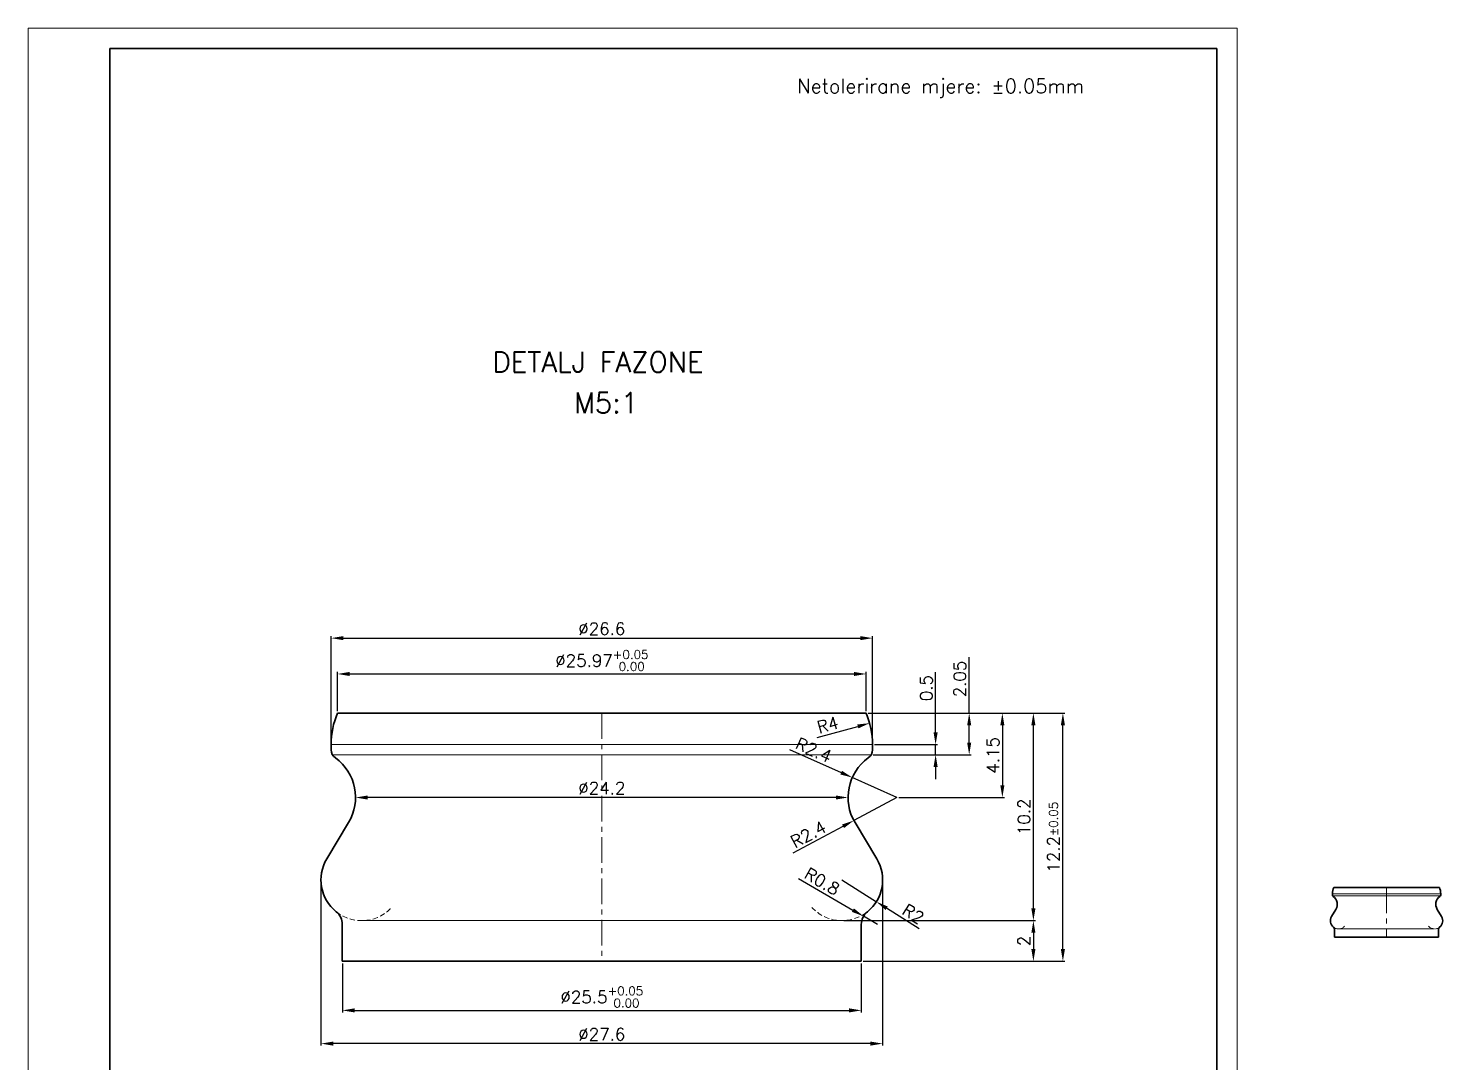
# Model space of a CAD drawing. Extents: x 678 to 1025, y 7 to 427.
# Drawn here: x 677.7 to 1025.2, y 172.6 to 426.8 of the extents above; entities that cross this region are included whole.
import ezdxf

# ---------------------------------------------------------------- set-up
doc = ezdxf.new("R2010")
doc.units = 0
doc.header["$LTSCALE"] = 0.2
doc.linetypes.add('CENTER', pattern=[50.8, 31.75, -6.35, 6.35, -6.35])
doc.linetypes.add('HIDDEN', pattern=[9.525, 6.35, -3.175])
doc.layers.get('0').update_dxf_attribs({"linetype": 'CONTINUOUS', "lineweight": 15})
doc.layers.get('DEFPOINTS').update_dxf_attribs({"linetype": 'CONTINUOUS'})
for name, color, linetype, lineweight in [('1', 1, 'CENTER', 15), ('2', 2, 'HIDDEN', 15), ('3', 3, 'CONTINUOUS', 35), ('8', 250, 'CONTINUOUS', 15)]:
    doc.layers.add(name, color=color, linetype=linetype, lineweight=lineweight)
doc.styles.add('ROMANS', font='romans.shx')
doc.dimstyles.new('MD1', dxfattribs={"dimtxt": 3, "dimasz": 3, "dimexe": 0.5, "dimexo": 0.5, "dimgap": 0.8, "dimtad": 1, "dimlfac": 0.2, "dimzin": 9, "dimdsep": 46, "dimtxsty": 'ROMANS', "dimcen": 1, "dimclrt": 256, "dimadec": 1, "dimazin": 2, "dimtfac": 1, "dimtmove": 0, "dimatfit": 3, "dimfxl": 1, "dimtolj": 1, "dimtzin": 0, "dimarcsym": 0})
doc.dimstyles.new('MD1$4', dxfattribs={"dimtxt": 3, "dimasz": 3, "dimexe": 0.5, "dimexo": 0.5, "dimgap": 0.8, "dimtad": 1, "dimlfac": 0.2, "dimzin": 9, "dimdsep": 46, "dimtxsty": 'ROMANS', "dimcen": 1, "dimclrt": 256, "dimadec": 1, "dimazin": 2, "dimtfac": 1, "dimtmove": 0, "dimatfit": 3, "dimfxl": 1, "dimtolj": 1, "dimtzin": 0, "dimarcsym": 0})

# ---------------------------------------------------------------- blocks, each defined once
blk = doc.blocks.new('*D2')
at = {"color": 0, "lineweight": -2, "transparency": 16777216}
for p, q in [((878.13, 207.49), (925.16, 207.49)), ((924.66, 204.49), (924.66, 200.49)), ((882.88, 197.49), (925.16, 197.49))]:
    blk.add_line(p, q, dxfattribs=at)
at = {"color": 0, "transparency": 16777216}
for points in [[(924.16, 204.49), (925.16, 204.49), (924.66, 207.49)], [(924.16, 200.49), (925.16, 200.49), (924.66, 197.49)]]:
    blk.add_solid(points, dxfattribs=at)
at = {"layer": 'DEFPOINTS', "color": 0, "transparency": 16777216}
for p in [(877.63, 207.49), (882.38, 197.49), (924.66, 197.49)]:
    blk.add_point(p, dxfattribs=at)
at = {"transparency": 16777216, "insert": (922.36, 202.49), "char_height": 3, "attachment_point": 5, "rotation": 90, "style": 'ROMANS'}
blk.add_mtext('\\A1;2', dxfattribs=at)
blk = doc.blocks.new('*D3')
at = {"color": 0, "lineweight": -2, "transparency": 16777216}
for p, q in [((884.06, 258.49), (925.16, 258.49)), ((924.66, 210.49), (924.66, 255.49)), ((878.13, 207.49), (925.16, 207.49))]:
    blk.add_line(p, q, dxfattribs=at)
at = {"color": 0, "transparency": 16777216}
for points in [[(924.16, 255.49), (925.16, 255.49), (924.66, 258.49)], [(924.16, 210.49), (925.16, 210.49), (924.66, 207.49)]]:
    blk.add_solid(points, dxfattribs=at)
at = {"layer": 'DEFPOINTS', "color": 0, "transparency": 16777216}
for p in [(883.56, 258.49), (924.66, 258.49), (877.63, 207.49)]:
    blk.add_point(p, dxfattribs=at)
at = {"transparency": 16777216, "insert": (922.36, 232.99), "char_height": 3, "attachment_point": 5, "rotation": 90, "style": 'ROMANS'}
blk.add_mtext('\\A1;10.2', dxfattribs=at)
blk = doc.blocks.new('*D4')
at = {"color": 0, "lineweight": -2, "transparency": 16777216}
for p, q in [((884.06, 258.49), (932.41, 258.49)), ((931.91, 200.49), (931.91, 255.49)), ((882.88, 197.49), (932.41, 197.49))]:
    blk.add_line(p, q, dxfattribs=at)
at = {"color": 0, "transparency": 16777216}
for points in [[(931.41, 255.49), (932.41, 255.49), (931.91, 258.49)], [(931.41, 200.49), (932.41, 200.49), (931.91, 197.49)]]:
    blk.add_solid(points, dxfattribs=at)
at = {"layer": 'DEFPOINTS', "color": 0, "transparency": 16777216}
for p in [(883.56, 258.49), (931.91, 258.49), (882.38, 197.49)]:
    blk.add_point(p, dxfattribs=at)
at = {"transparency": 16777216, "insert": (929.61, 227.99), "char_height": 3, "attachment_point": 5, "rotation": 90, "style": 'ROMANS'}
blk.add_mtext('\\A1;12.2{}{\\H0.71x;\\C3;%%p0.05}', dxfattribs=at)
blk = doc.blocks.new('*D5')
at = {"color": 0, "lineweight": -2, "transparency": 16777216}
for p, q in [((754.88, 196.99), (754.88, 184.93)), ((882.38, 196.99), (882.38, 184.93)), ((757.88, 185.43), (879.38, 185.43))]:
    blk.add_line(p, q, dxfattribs=at)
at = {"color": 0, "transparency": 16777216}
for points in [[(757.88, 185.93), (757.88, 184.93), (754.88, 185.43)], [(879.38, 185.93), (879.38, 184.93), (882.38, 185.43)]]:
    blk.add_solid(points, dxfattribs=at)
at = {"layer": 'DEFPOINTS', "color": 0, "transparency": 16777216}
for p in [(754.88, 197.49), (882.38, 197.49), (882.38, 185.43)]:
    blk.add_point(p, dxfattribs=at)
at = {"transparency": 16777216, "insert": (818.63, 188.72), "char_height": 3, "attachment_point": 5, "style": 'ROMANS'}
blk.add_mtext('\\A1;%%c25.5{}{\\H0.71x;\\C3;\\S+0.05^  0.00;}', dxfattribs=at)
blk = doc.blocks.new('*D6')
at = {"color": 0, "lineweight": -2, "transparency": 16777216}
for p, q in [((749.63, 216.99), (749.63, 176.77)), ((887.63, 216.99), (887.63, 176.77)), ((884.63, 177.27), (752.63, 177.27))]:
    blk.add_line(p, q, dxfattribs=at)
at = {"color": 0, "transparency": 16777216}
for points in [[(752.63, 177.77), (752.63, 176.77), (749.63, 177.27)], [(884.63, 177.77), (884.63, 176.77), (887.63, 177.27)]]:
    blk.add_solid(points, dxfattribs=at)
at = {"layer": 'DEFPOINTS', "color": 0, "transparency": 16777216}
for p in [(749.63, 217.49), (887.63, 217.49), (749.63, 177.27)]:
    blk.add_point(p, dxfattribs=at)
at = {"transparency": 16777216, "insert": (818.63, 179.57), "char_height": 3, "attachment_point": 5, "style": 'ROMANS'}
blk.add_mtext('\\A1;%%c27.6', dxfattribs=at)
blk = doc.blocks.new('*D7')
at = {"color": 0, "lineweight": -2, "transparency": 16777216}
for p, q in [((752.13, 251.24), (752.13, 277.4)), ((755.13, 276.9), (882.13, 276.9)), ((885.13, 251.24), (885.13, 277.4))]:
    blk.add_line(p, q, dxfattribs=at)
at = {"color": 0, "transparency": 16777216}
for points in [[(755.13, 277.4), (755.13, 276.4), (752.13, 276.9)], [(882.13, 277.4), (882.13, 276.4), (885.13, 276.9)]]:
    blk.add_solid(points, dxfattribs=at)
at = {"layer": 'DEFPOINTS', "color": 0, "transparency": 16777216}
for p in [(885.13, 276.9), (752.13, 250.74), (885.13, 250.74)]:
    blk.add_point(p, dxfattribs=at)
at = {"transparency": 16777216, "insert": (818.63, 279.2), "char_height": 3, "attachment_point": 5, "style": 'ROMANS'}
blk.add_mtext('\\A1;%%c26.6', dxfattribs=at)
blk = doc.blocks.new('*D8')
at = {"color": 0, "lineweight": -2, "transparency": 16777216}
for p, q in [((753.69, 258.99), (753.69, 268.6)), ((756.69, 268.1), (880.56, 268.1)), ((883.56, 258.99), (883.56, 268.6))]:
    blk.add_line(p, q, dxfattribs=at)
at = {"color": 0, "transparency": 16777216}
for points in [[(756.69, 268.6), (756.69, 267.6), (753.69, 268.1)], [(880.56, 268.6), (880.56, 267.6), (883.56, 268.1)]]:
    blk.add_solid(points, dxfattribs=at)
at = {"layer": 'DEFPOINTS', "color": 0, "transparency": 16777216}
for p in [(883.56, 268.1), (753.69, 258.49), (883.56, 258.49)]:
    blk.add_point(p, dxfattribs=at)
at = {"transparency": 16777216, "insert": (818.63, 271.39), "char_height": 3, "attachment_point": 5, "style": 'ROMANS'}
blk.add_mtext('\\A1;%%c25.97{}{\\H0.71x;\\C3;\\S+0.05^  0.00;}', dxfattribs=at)
blk = doc.blocks.new('*D9')
at = {"color": 0, "lineweight": -2, "transparency": 16777216}
blk.add_line((876.13, 237.74), (761.13, 237.74), dxfattribs=at)
at = {"color": 0, "transparency": 16777216}
for points in [[(761.13, 238.24), (761.13, 237.24), (758.13, 237.74)], [(876.13, 238.24), (876.13, 237.24), (879.13, 237.74)]]:
    blk.add_solid(points, dxfattribs=at)
at = {"layer": 'DEFPOINTS', "color": 0, "transparency": 16777216}
for p in [(758.13, 237.74), (758.13, 237.74), (879.13, 237.74)]:
    blk.add_point(p, dxfattribs=at)
at = {"transparency": 16777216, "insert": (818.63, 240.04), "char_height": 3, "attachment_point": 5, "style": 'ROMANS'}
blk.add_mtext('\\A1;%%c24.2', dxfattribs=at)
blk = doc.blocks.new('*D10')
at = {"color": 0, "lineweight": -2, "transparency": 16777216}
for p, q in [((908.89, 258.49), (908.89, 272.23)), ((884.06, 258.49), (909.39, 258.49)), ((908.89, 251.24), (908.89, 255.49)), ((885.29, 248.24), (909.39, 248.24))]:
    blk.add_line(p, q, dxfattribs=at)
at = {"color": 0, "transparency": 16777216}
for points in [[(908.39, 255.49), (909.39, 255.49), (908.89, 258.49)], [(908.39, 251.24), (909.39, 251.24), (908.89, 248.24)]]:
    blk.add_solid(points, dxfattribs=at)
at = {"layer": 'DEFPOINTS', "color": 0, "transparency": 16777216}
for p in [(883.56, 258.49), (884.79, 248.24), (908.89, 248.24)]:
    blk.add_point(p, dxfattribs=at)
at = {"transparency": 16777216, "insert": (906.59, 266.86), "char_height": 3, "attachment_point": 5, "rotation": 90, "style": 'ROMANS'}
blk.add_mtext('\\A1;2.05', dxfattribs=at)
blk = doc.blocks.new('*D11')
at = {"color": 0, "lineweight": -2, "transparency": 16777216}
for p, q in [((900.64, 253.74), (900.64, 268.57)), ((885.63, 250.74), (901.14, 250.74)), ((900.64, 248.24), (900.64, 250.74)), ((885.29, 248.24), (901.14, 248.24)), ((900.64, 245.24), (900.64, 242.24))]:
    blk.add_line(p, q, dxfattribs=at)
at = {"color": 0, "transparency": 16777216}
for points in [[(900.14, 253.74), (901.14, 253.74), (900.64, 250.74)], [(900.14, 245.24), (901.14, 245.24), (900.64, 248.24)]]:
    blk.add_solid(points, dxfattribs=at)
at = {"layer": 'DEFPOINTS', "color": 0, "transparency": 16777216}
for p in [(885.13, 250.74), (884.79, 248.24), (900.64, 248.24)]:
    blk.add_point(p, dxfattribs=at)
at = {"transparency": 16777216, "insert": (898.34, 264.62), "char_height": 3, "attachment_point": 5, "rotation": 90, "style": 'ROMANS'}
blk.add_mtext('\\A1;0.5', dxfattribs=at)
blk = doc.blocks.new('*D12')
at = {"color": 0, "lineweight": -2, "transparency": 16777216}
for p, q in [((884.06, 258.49), (917.54, 258.49)), ((917.04, 255.49), (917.04, 240.74)), ((891.63, 237.74), (917.54, 237.74))]:
    blk.add_line(p, q, dxfattribs=at)
at = {"color": 0, "transparency": 16777216}
for points in [[(916.54, 255.49), (917.54, 255.49), (917.04, 258.49)], [(916.54, 240.74), (917.54, 240.74), (917.04, 237.74)]]:
    blk.add_solid(points, dxfattribs=at)
at = {"layer": 'DEFPOINTS', "color": 0, "transparency": 16777216}
for p in [(883.56, 258.49), (891.13, 237.74), (917.04, 237.74)]:
    blk.add_point(p, dxfattribs=at)
at = {"transparency": 16777216, "insert": (914.74, 248.11), "char_height": 3, "attachment_point": 5, "rotation": 90, "style": 'ROMANS'}
blk.add_mtext('\\A1;4.15', dxfattribs=at)
blk = doc.blocks.new('*D13')
at = {"color": 0, "lineweight": -2, "transparency": 16777216}
for p, q in [((891.13, 237.74), (880.54, 232.08)), ((865.65, 224.12), (877.9, 230.67))]:
    blk.add_line(p, q, dxfattribs=at)
at = {"color": 0, "transparency": 16777216}
blk.add_solid([(877.66, 231.11), (878.13, 230.23), (880.54, 232.08)], dxfattribs=at)
at = {"layer": 'DEFPOINTS', "color": 0, "transparency": 16777216}
for p in [(891.13, 237.74), (880.54, 232.08)]:
    blk.add_point(p, dxfattribs=at)
at = {"transparency": 16777216, "insert": (869.37, 228.71), "char_height": 3, "attachment_point": 5, "rotation": 28.1319, "style": 'ROMANS'}
blk.add_mtext('\\A1;R2.4', dxfattribs=at)
blk = doc.blocks.new('*D14')
at = {"color": 0, "lineweight": -2, "transparency": 16777216}
for p, q in [((864.76, 249.53), (877.43, 243.86)), ((891.13, 237.74), (880.17, 242.64))]:
    blk.add_line(p, q, dxfattribs=at)
at = {"color": 0, "transparency": 16777216}
blk.add_solid([(877.64, 244.32), (877.23, 243.41), (880.17, 242.64)], dxfattribs=at)
at = {"layer": 'DEFPOINTS', "color": 0, "transparency": 16777216}
for p in [(880.17, 242.64), (891.13, 237.74)]:
    blk.add_point(p, dxfattribs=at)
at = {"transparency": 16777216, "insert": (870.66, 249.41), "char_height": 3, "attachment_point": 5, "rotation": 335.9111, "style": 'ROMANS'}
blk.add_mtext('\\A1;R2.4', dxfattribs=at)
blk = doc.blocks.new('*D15')
at = {"color": 0, "lineweight": -2, "transparency": 16777216}
blk.add_line((871.56, 252.49), (881.53, 255.21), dxfattribs=at)
at = {"color": 0, "transparency": 16777216}
blk.add_solid([(881.4, 255.69), (881.66, 254.73), (884.42, 256)], dxfattribs=at)
at = {"layer": 'DEFPOINTS', "color": 0, "transparency": 16777216}
for p in [(884.42, 256), (865.13, 250.74)]:
    blk.add_point(p, dxfattribs=at)
at = {"transparency": 16777216, "insert": (874.14, 255.58), "char_height": 3, "attachment_point": 5, "rotation": 15.2411, "style": 'ROMANS'}
blk.add_mtext('\\A1;R4', dxfattribs=at)
blk = doc.blocks.new('*D16')
at = {"color": 0, "lineweight": -2, "transparency": 16777216}
for p, q in [((877.63, 217.49), (886.08, 212.14)), ((896.61, 205.49), (888.61, 210.54))]:
    blk.add_line(p, q, dxfattribs=at)
at = {"color": 0, "transparency": 16777216}
blk.add_solid([(888.88, 210.96), (888.35, 210.12), (886.08, 212.14)], dxfattribs=at)
at = {"layer": 'DEFPOINTS', "color": 0, "transparency": 16777216}
for p in [(877.63, 217.49), (886.08, 212.14)]:
    blk.add_point(p, dxfattribs=at)
at = {"transparency": 16777216, "insert": (895.11, 209.15), "char_height": 3, "attachment_point": 5, "rotation": 327.6882, "style": 'ROMANS'}
blk.add_mtext('\\A1;R2', dxfattribs=at)
blk = doc.blocks.new('*D17')
at = {"color": 0, "lineweight": -2, "transparency": 16777216}
for p, q in [((866.95, 217.82), (880.32, 210.07)), ((886.38, 206.56), (882.92, 208.57))]:
    blk.add_line(p, q, dxfattribs=at)
at = {"color": 0, "transparency": 16777216}
blk.add_solid([(880.57, 210.5), (880.07, 209.64), (882.92, 208.57)], dxfattribs=at)
at = {"layer": 'DEFPOINTS', "color": 0, "transparency": 16777216}
for p in [(882.92, 208.57), (886.38, 206.56)]:
    blk.add_point(p, dxfattribs=at)
at = {"transparency": 16777216, "insert": (872.75, 217.11), "char_height": 3, "attachment_point": 5, "rotation": 329.9053, "style": 'ROMANS'}
blk.add_mtext('\\A1;R0.8', dxfattribs=at)

msp = doc.modelspace()

# ---------------------------------------------------------------- linework, layer by layer
at = {"linetype": 'ByBlock'}
for p, q in [((677.719, 6.758), (677.719, 426.758)), ((677.719, 426.758), (974.719, 426.758)), ((974.719, 6.758), (974.719, 426.758))]:
    msp.add_line(p, q, dxfattribs=at)
at = {"layer": '1'}
for p, q in [((818.626, 258.489), (818.626, 197.489)), ((1011.429, 215.647), (1011.429, 203.447))]:
    msp.add_line(p, q, dxfattribs=at)
at = {"layer": '2'}
for centre, radius, start, end in [((759.626, 217.489), 10, 231.31781, 317.59292), ((877.626, 217.489), 10, 222.40708, 308.68219), ((999.629, 207.447), 2, 231.31781, 317.59292), ((1023.229, 207.447), 2, 222.40708, 308.68219)]:
    msp.add_arc(centre, radius, start, end, dxfattribs=at)
at = {"layer": '3', "linetype": 'ByBlock'}
for p, q in [((697.719, 11.758), (697.719, 421.758)), ((697.719, 421.758), (969.719, 421.758)), ((969.719, 11.758), (969.719, 421.758))]:
    msp.add_line(p, q, dxfattribs=at)
at = {"layer": '3'}
for p, q in [((818.626, 258.489), (753.689, 258.489)), ((818.626, 258.489), (883.564, 258.489)), ((752.126, 250.739), (752.126, 249.487)), ((885.126, 250.739), (885.126, 249.487)), ((756.413, 231.56), (751.054, 222.639)), ((880.84, 231.56), (886.199, 222.639)), ((1011.429, 215.647), (998.442, 215.647)), ((1011.429, 215.647), (1024.417, 215.647)), ((998.129, 214.097), (998.129, 213.847)), ((1024.729, 214.097), (1024.729, 213.847)), ((998.987, 210.261), (997.915, 208.477)), ((1023.872, 210.261), (1024.944, 208.477)), ((754.876, 197.489), (754.876, 206.56)), ((882.376, 197.489), (882.376, 206.56)), ((998.679, 203.447), (998.679, 205.261)), ((1024.179, 203.447), (1024.179, 205.261)), ((1011.429, 203.447), (998.679, 203.447)), ((1011.429, 203.447), (1024.179, 203.447)), ((818.626, 197.489), (754.876, 197.489)), ((818.626, 197.489), (882.376, 197.489))]:
    msp.add_line(p, q, dxfattribs=at)
for centre, radius, start, end in [((772.126, 250.739), 20, 157.20097, 180), ((865.126, 250.739), 20, 0, 22.79903), ((754.626, 249.487), 2.5, 180, 234.1117), ((746.126, 237.739), 12, 329.00705, 54.1117), ((891.126, 237.739), 12, 125.8883, 210.99295), ((882.626, 249.487), 2.5, 305.8883, 0), ((759.626, 217.489), 10, 149.00705, 231.31781), ((877.626, 217.489), 10, 308.68219, 30.99295), ((1002.129, 214.097), 4, 157.20097, 180), ((1020.729, 214.097), 4, 0, 22.79903), ((998.629, 213.847), 0.5, 180, 234.1117), ((996.929, 211.497), 2.4, 329.00705, 54.1117), ((1025.929, 211.497), 2.4, 125.8883, 210.99295), ((1024.229, 213.847), 0.5, 305.8883, 0), ((750.876, 206.56), 4, 0, 51.31781), ((886.376, 206.56), 4, 128.68219, 180), ((999.629, 207.447), 2, 149.00705, 231.31781), ((997.879, 205.261), 0.8, 0, 51.31781), ((1024.979, 205.261), 0.8, 128.68219, 180), ((1023.229, 207.447), 2, 308.68219, 30.99295)]:
    msp.add_arc(centre, radius, start, end, dxfattribs=at)
at = {"layer": '8'}
for p, q in [((818.626, 250.739), (752.126, 250.739)), ((818.626, 250.739), (885.126, 250.739)), ((818.626, 248.239), (752.46, 248.239)), ((818.626, 248.239), (884.793, 248.239)), ((1011.429, 214.097), (998.129, 214.097)), ((1011.429, 213.597), (998.196, 213.597)), ((1011.429, 214.097), (1024.729, 214.097)), ((1011.429, 213.597), (1024.663, 213.597)), ((759.626, 207.489), (818.626, 207.489)), ((877.626, 207.489), (818.626, 207.489)), ((999.629, 205.447), (1011.429, 205.447)), ((1023.229, 205.447), (1011.429, 205.447))]:
    msp.add_line(p, q, dxfattribs=at)

# ---------------------------------------------------------------- texts
at = {"style": 'ROMANS'}
for s, height, p in [('Netolerirane mjere: %%p0.05mm', 3.5, (866.619, 410.801)), ('DETALJ FAZONE', 5, (791.746, 342.272)), ('M5:1', 5, (811.772, 332.223))]:
    msp.add_text(s, height=height, dxfattribs=at).set_placement(p)

# ---------------------------------------------------------------- dimensions: what is measured, and where the dimension line sits
for base, p1, p2, text, override, picture, middle in [((885.126, 276.898), (752.126, 250.739), (885.126, 250.739), '%%c<>', {"dimdec": 1}, '*D7', (818.626, 279.198)), ((883.5637, 268.1047), (753.6889, 258.4892), (883.5637, 258.4892), '<>{}{\\H0.71x;\\C3;\\S+0.05^  0.00;}', {"dimpost": '%%c<>', "dimtp": 0.05, "dimtm": 0}, '*D8', (818.6263, 271.3897)), ((749.626, 177.274), (887.626, 217.489), (749.626, 217.489), '%%c<>', {"dimdec": 1}, '*D6', (818.626, 179.574)), ((882.376, 185.434), (754.876, 197.489), (882.376, 197.489), '%%c<>{}{\\H0.71x;\\C3;\\S+0.05^  0.00;}', {"dimtp": 0.05, "dimtm": 0}, '*D5', (818.626, 188.719))]:
    dim = msp.add_linear_dim(base=base, p1=p1, p2=p2, text=text, dimstyle='MD1', override=override)
    dim.commit()
    dim.dimension.update_dxf_attribs({"geometry": picture, "text_midpoint": middle})
for base, p1, picture, middle in [((908.89, 248.239), (883.564, 258.489), '*D10', (908.89, 266.861)), ((900.644, 248.239), (885.126, 250.739), '*D11', (900.644, 264.625))]:
    dim = msp.add_linear_dim(base=base, p1=p1, p2=(884.793, 248.239), angle=90, dimstyle='MD1')
    dim.commit()
    dim.dimension.update_dxf_attribs({"geometry": picture, "text_midpoint": middle, "dimtype": 160})
for center, mpoint, picture, middle in [((865.126, 250.739), (884.423, 255.997), '*D15', (874.744, 253.36)), ((886.376, 206.56), (882.916, 208.566), '*D17', (871.599, 215.125))]:
    dim = msp.add_radius_dim(center=center, mpoint=mpoint, dimstyle='MD1$4')
    dim.commit()
    dim.dimension.update_dxf_attribs({"geometry": picture, "text_midpoint": middle, "dimtype": 164})
for base, p2, override, picture, middle in [((924.66, 258.489), (883.564, 258.489), {"dimdec": 1, "dimtp": 0.05, "dimtm": 0}, '*D3', (922.36, 232.989)), ((924.66, 197.489), (882.376, 197.489), {"dimdec": 1, "dimtp": 0.05}, '*D2', (922.36, 202.489))]:
    dim = msp.add_linear_dim(base=base, p1=(877.626, 207.489), p2=p2, angle=90, dimstyle='MD1', override=override)
    dim.commit()
    dim.dimension.update_dxf_attribs({"geometry": picture, "text_midpoint": middle})
dim = msp.add_linear_dim(base=(931.913, 258.489), p1=(882.376, 197.489), p2=(883.564, 258.489), angle=90, text='<>{}{\\H0.71x;\\C3;%%p0.05}', dimstyle='MD1', override={"dimdec": 1, "dimtp": 0.05, "dimtm": 0.05})
dim.commit()
dim.dimension.update_dxf_attribs({"geometry": '*D4', "text_midpoint": (929.613, 227.989)})
dim = msp.add_linear_dim(base=(917.042, 237.739), p1=(883.564, 258.489), p2=(891.126, 237.739), angle=90, dimstyle='MD1')
dim.commit()
dim.dimension.update_dxf_attribs({"geometry": '*D12', "text_midpoint": (914.742, 248.114)})
for center, mpoint, picture, middle in [((891.126, 237.739), (880.171, 242.637), '*D14', (870.664, 249.407)), ((891.126, 237.739), (880.544, 232.081), '*D13', (869.368, 228.714)), ((877.626, 217.489), (886.078, 212.144), '*D16', (895.107, 209.155))]:
    dim = msp.add_radius_dim(center=center, mpoint=mpoint, dimstyle='MD1$4')
    dim.commit()
    dim.dimension.update_dxf_attribs({"geometry": picture, "text_midpoint": middle})
dim = msp.add_linear_dim(base=(758.126, 237.739), p1=(879.126, 237.739), p2=(758.126, 237.739), dimstyle='MD1', override={"dimpost": '%%c<>'})
dim.commit()
dim.dimension.update_dxf_attribs({"geometry": '*D9', "text_midpoint": (818.626, 240.039)})

doc.saveas('drawing.dxf')
